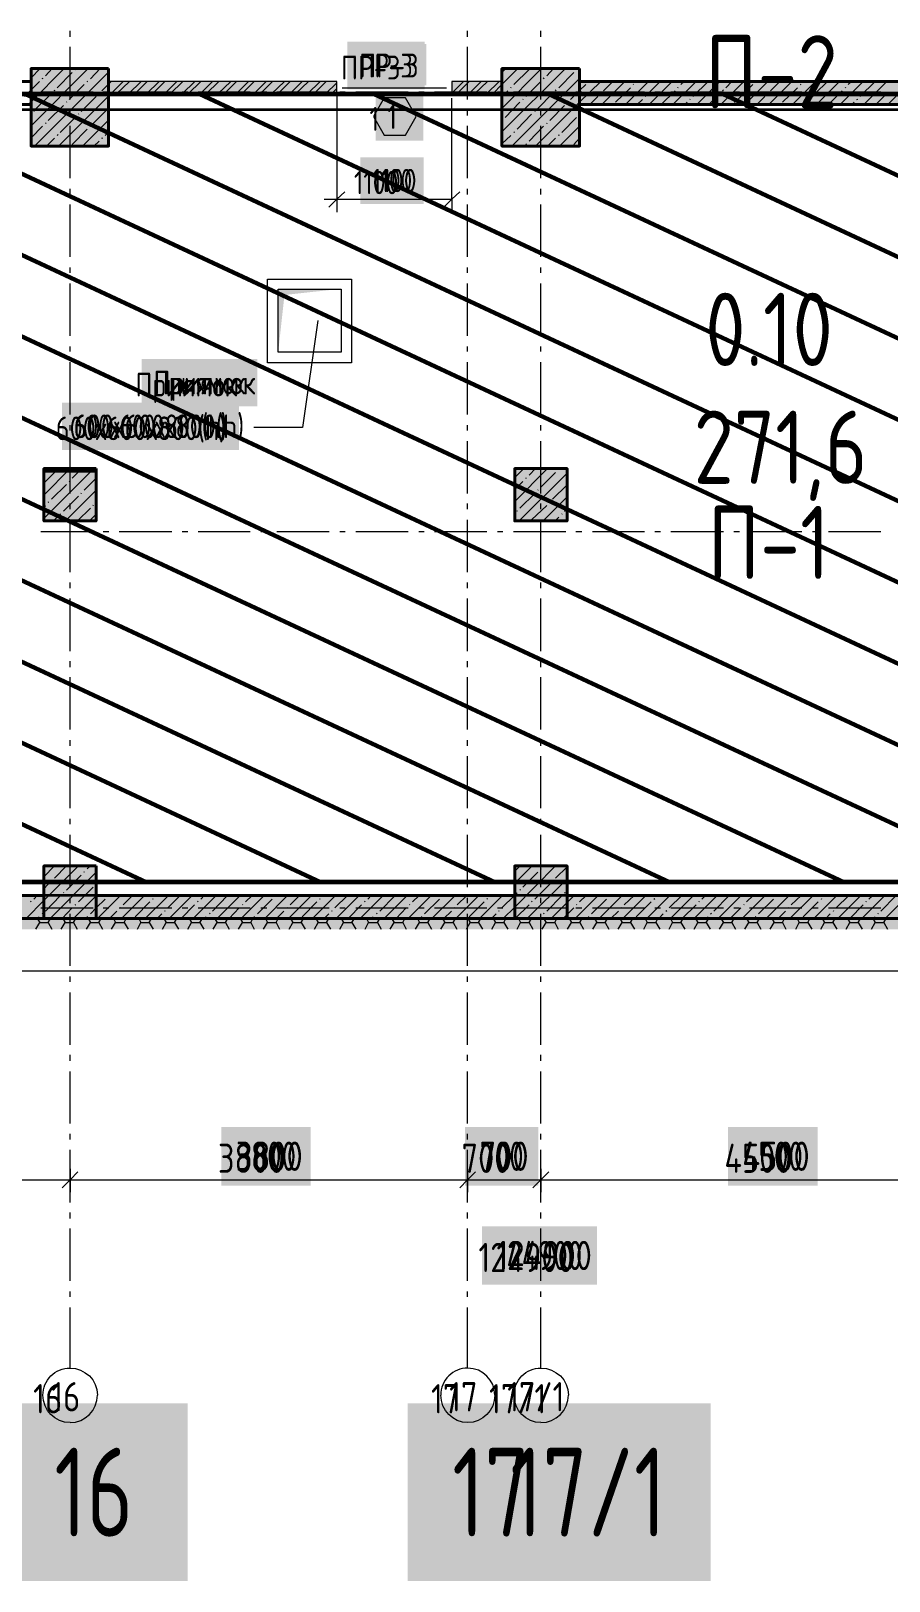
# Model space of a CAD drawing. Header units: millimetres. Extents: x -164500 to 426394, y -23753 to 102118.
# Drawn here: x -99891 to -91687, y -5874 to 8952 of the extents above; entities that cross this region are included whole.
import ezdxf

# ---------------------------------------------------------------- set-up
doc = ezdxf.new("R2010")
doc.units = ezdxf.units.MM
doc.layers.add('0) шлифовка', color=5, linetype='Continuous', lineweight=60)
doc.layers.add('389 П-1', color=210, linetype='Continuous', lineweight=35)
doc.layers.add('PDF _Геометрия', color=7, linetype='Continuous', true_color=0x1f1f1f)
doc.layers.add('PDF _Сплошная заливка', color=7, linetype='Continuous', true_color=0xffffff)
doc.layers.add('PDF _Текст', color=7, linetype='Continuous')
doc.styles.get("Standard").update_dxf_attribs({"font": 'ГОСТ тип А.ttf'})
doc.styles.add('СПДС', font='ГОСТ тип А.ttf', dxfattribs={"width": 0.9})
doc.linetypes.add('зигзаг', pattern='A,0.00254,-5.08,[131,ltypeshp.shx,S=5.08,R=0,X=-5.08,Y=0],-10.16,[131,ltypeshp.shx,S=5.08,R=180,X=5.08,Y=0],-5.08', length=20.32254)

msp = doc.modelspace()

# ---------------------------------------------------------------- hatches: boundary and pattern name
at = {"layer": '0) шлифовка', "true_color": 0x2776bb}
h = msp.add_hatch(dxfattribs=at)
h.set_pattern_fill('ANSI31', color=152, scale=222, angle=110)
h.set_pattern_definition([(155, (205553.1, 26879), (-297.8825, -638.811), [])])
h.paths.add_polyline_path([(-80759.758, 809.331), (-116764.44, 809.331), (-116764.44, 8350.022), (-80759.758, 8350.022)])
at = {"layer": 'PDF _Сплошная заливка', "linetype": 'зигзаг', "transparency": 33554559}
h = msp.add_hatch(color=256, dxfattribs=at)
h.paths.add_polyline_path([(-96968.008, 8350.022), (-96968.008, 8468.64), (-99149.725, 8468.64), (-99149.725, 8350.022)])
h.paths.add_polyline_path([(-95866.559, 8468.64), (-95866.559, 8350.022), (-95387.869, 8350.022), (-95387.869, 8468.64)])
h = msp.add_hatch(color=256, dxfattribs=at)
h.paths.add_polyline_path([(-90761.765, 8248.35), (-90761.765, 8468.64), (-94646.492, 8468.64), (-94646.492, 8248.35)])
h.paths.add_polyline_path([(-90261.876, 8468.64), (-90261.876, 8248.35), (-84309.814, 8248.35), (-84309.814, 8468.64)])
msp.add_hatch(color=7, dxfattribs=at).paths.add_polyline_path([(-97527.205, 5884.47), (-97501.787, 6113.233), (-97497.551, 6155.596), (-97472.133, 6384.359), (-97467.896, 6426.722), (-97425.533, 6430.958), (-97196.77, 6456.377), (-97154.407, 6460.613), (-96963.788, 6481.795), (-97527.205, 6481.795)])

# ---------------------------------------------------------------- linework, layer by layer
at = {"layer": '0) шлифовка'}
msp.add_lwpolyline([(-80759.758, 809.331), (-116764.44, 809.331), (-116764.44, 8350.022), (-80759.758, 8350.022)], close=True, dxfattribs=at)
at = {"layer": '389 П-1'}
for points in [[(-108524.753, 6890.355), (-108524.753, 8200.379), (-90816.837, 8200.379), (-90816.837, 7269.444)], [(-90816.837, 1734.513), (-90816.837, 682.241), (-108524.753, 682.241), (-108524.753, 2000.261)]]:
    msp.add_lwpolyline(points, dxfattribs=at)
for points in [[(-95264.998, 4766.076), (-94765.109, 4766.076), (-94765.109, 4266.187), (-95264.998, 4266.187)], [(-99768.231, 4740.657), (-99268.342, 4740.657), (-99268.342, 4266.187), (-99768.231, 4266.187)]]:
    msp.add_lwpolyline(points, close=True, dxfattribs=at)
at = {"layer": 'PDF _Геометрия', "color": 7, "lineweight": 9}
for points in [[(-99518.287, 8896.51), (-99518.287, 8951.583)], [(-95718.287, 8896.51), (-95718.287, 8951.583)], [(-95015.054, 8896.51), (-95015.054, 8951.583)], [(-99518.287, 8294.95), (-99518.287, 8799.074)], [(-95718.287, 8294.95), (-95718.287, 8799.074)], [(-95015.054, 8294.95), (-95015.054, 8799.074)], [(-99797.885, 8371.204), (-99297.997, 8371.204)], [(-99200.561, 8371.204), (-99145.488, 8371.204)], [(-99048.052, 8371.204), (-98543.928, 8371.204)], [(-98446.492, 8371.204), (-98391.419, 8371.204)], [(-98293.983, 8371.204), (-97794.095, 8371.204)], [(-97692.423, 8371.204), (-97637.35, 8371.204)], [(-97539.914, 8371.204), (-97040.026, 8371.204)], [(-96968.008, 8350.022), (-96968.008, 7341.772), (-96968.008, 7218.918)], [(-96938.353, 8371.204), (-96887.517, 8371.204)], [(-96917.172, 8409.331), (-95917.395, 8409.331)], [(-96785.845, 8371.204), (-96285.957, 8371.204)], [(-96184.284, 8371.204), (-96133.448, 8371.204)], [(-96031.776, 8371.204), (-95531.887, 8371.204)], [(-95866.559, 7341.772), (-95866.559, 8307.659)], [(-95430.215, 8371.204), (-95379.379, 8371.204)], [(-95277.707, 8371.204), (-94777.818, 8371.204)], [(-94680.382, 8371.204), (-94625.31, 8371.204)], [(-94523.638, 8371.204), (-94023.749, 8371.204)], [(-93926.313, 8371.204), (-93871.241, 8371.204)], [(-93773.805, 8371.204), (-93269.68, 8371.204)], [(-93172.244, 8371.204), (-93117.172, 8371.204)], [(-93019.736, 8371.204), (-92519.847, 8371.204)], [(-92418.175, 8371.204), (-92363.103, 8371.204)], [(-92265.667, 8371.204), (-91765.778, 8371.204)], [(-99518.287, 8142.441), (-99518.287, 8197.514)], [(-95718.287, 8142.441), (-95718.287, 8197.514)], [(-95015.054, 8142.441), (-95015.054, 8197.514)], [(-99518.287, 7545.117), (-99518.287, 8045.005)], [(-95718.287, 7545.117), (-95718.287, 8045.005)], [(-95015.054, 7545.117), (-95015.054, 8045.005)], [(-117649.836, 360.278), (-117649.836, -37.938), (-79963.326, -37.938), (-79963.326, 3618.026), (-70956.86, 3618.026), (-70956.86, 7617.135), (-71350.84, 7617.135)], [(-99518.287, 7388.372), (-99518.287, 7443.445)], [(-95718.287, 7388.372), (-95718.287, 7443.445)], [(-95015.054, 7388.372), (-95015.054, 7443.445)], [(-99518.287, 6791.048), (-99518.287, 7290.936)], [(-97086.625, 7341.772), (-95866.559, 7341.772), (-95866.559, 7218.918)], [(-95718.287, 6791.048), (-95718.287, 7290.936)], [(-95015.054, 6791.048), (-95015.054, 7290.936)], [(-99518.287, 6638.539), (-99518.287, 6689.375)], [(-95718.287, 6638.539), (-95718.287, 6689.375)], [(-95015.054, 6638.539), (-95015.054, 6689.375)], [(-99518.287, 6036.979), (-99518.287, 6536.867)], [(-95718.287, 6036.979), (-95718.287, 6536.867)], [(-95015.054, 6036.979), (-95015.054, 6536.867)], [(-97150.171, 6181.014), (-97294.206, 5160.055), (-97760.204, 5160.055)], [(-99518.287, 5884.47), (-99518.287, 5935.306)], [(-95718.287, 5884.47), (-95718.287, 5935.306)], [(-95015.054, 5884.47), (-95015.054, 5935.306)], [(-99518.287, 5282.909), (-99518.287, 5782.798)], [(-95718.287, 5282.909), (-95718.287, 5782.798)], [(-95015.054, 5282.909), (-95015.054, 5782.798)], [(-99518.287, 5130.401), (-99518.287, 5181.237)], [(-95718.287, 5130.401), (-95718.287, 5181.237)], [(-95015.054, 5130.401), (-95015.054, 5181.237)], [(-99518.287, 4528.84), (-99518.287, 5028.729)], [(-95718.287, 4528.84), (-95718.287, 5028.729)], [(-95015.054, 4528.84), (-95015.054, 5028.729)], [(-99518.287, 4376.332), (-99518.287, 4431.404)], [(-95718.287, 4376.332), (-95718.287, 4431.404)], [(-95015.054, 4376.332), (-95015.054, 4431.404)], [(-99797.885, 4164.515), (-99297.997, 4164.515)], [(-99518.287, 3774.771), (-99518.287, 4274.66)], [(-99200.561, 4164.515), (-99145.488, 4164.515)], [(-99048.052, 4164.515), (-98543.928, 4164.515)], [(-98446.492, 4164.515), (-98391.419, 4164.515)], [(-98293.983, 4164.515), (-97794.095, 4164.515)], [(-97692.423, 4164.515), (-97637.35, 4164.515)], [(-97539.914, 4164.515), (-97040.026, 4164.515)], [(-96938.353, 4164.515), (-96887.517, 4164.515)], [(-96785.845, 4164.515), (-96285.957, 4164.515)], [(-96184.284, 4164.515), (-96133.448, 4164.515)], [(-96031.776, 4164.515), (-95531.887, 4164.515)], [(-95718.287, 3774.771), (-95718.287, 4274.66)], [(-95430.215, 4164.515), (-95379.379, 4164.515)], [(-95277.707, 4164.515), (-94777.818, 4164.515)], [(-95015.054, 3774.771), (-95015.054, 4274.66)], [(-94680.382, 4164.515), (-94625.31, 4164.515)], [(-94523.638, 4164.515), (-94023.749, 4164.515)], [(-93926.313, 4164.515), (-93871.241, 4164.515)], [(-93773.805, 4164.515), (-93269.68, 4164.515)], [(-93172.244, 4164.515), (-93117.172, 4164.515)], [(-93019.736, 4164.515), (-92519.847, 4164.515)], [(-92418.175, 4164.515), (-92363.103, 4164.515)], [(-92265.667, 4164.515), (-91765.778, 4164.515)], [(-99518.287, 3622.263), (-99518.287, 3677.335)], [(-95718.287, 3622.263), (-95718.287, 3677.335)], [(-95015.054, 3622.263), (-95015.054, 3677.335)], [(-99518.287, 3020.702), (-99518.287, 3524.827)], [(-95718.287, 3020.702), (-95718.287, 3524.827)], [(-95015.054, 3020.702), (-95015.054, 3524.827)], [(-99518.287, 2868.194), (-99518.287, 2923.266)], [(-95718.287, 2868.194), (-95718.287, 2923.266)], [(-95015.054, 2868.194), (-95015.054, 2923.266)], [(-99518.287, 2270.869), (-99518.287, 2770.758)], [(-95718.287, 2270.869), (-95718.287, 2770.758)], [(-95015.054, 2270.869), (-95015.054, 2770.758)], [(-99518.287, 2114.125), (-99518.287, 2169.197)], [(-95718.287, 2114.125), (-95718.287, 2169.197)], [(-95015.054, 2114.125), (-95015.054, 2169.197)], [(-99518.287, 1516.8), (-99518.287, 2016.689)], [(-95718.287, 1516.8), (-95718.287, 2016.689)], [(-95015.054, 1516.8), (-95015.054, 2016.689)], [(-99518.287, 1364.292), (-99518.287, 1415.128)], [(-95718.287, 1364.292), (-95718.287, 1415.128)], [(-95015.054, 1364.292), (-95015.054, 1415.128)], [(-99518.287, 762.731), (-99518.287, 1262.62)], [(-95718.287, 762.731), (-95718.287, 1262.62)], [(-95015.054, 762.731), (-95015.054, 1262.62)], [(-99518.287, 610.223), (-99518.287, 661.059)], [(-95718.287, 610.223), (-95718.287, 661.059)], [(-95015.054, 610.223), (-95015.054, 661.059)], [(-99797.885, 563.623), (-99297.997, 563.623)], [(-99518.287, 8.662), (-99518.287, 508.55)], [(-99200.561, 563.623), (-99145.488, 563.623)], [(-99048.052, 563.623), (-98543.928, 563.623)], [(-98446.492, 563.623), (-98391.419, 563.623)], [(-98293.983, 563.623), (-97794.095, 563.623)], [(-97692.423, 563.623), (-97637.35, 563.623)], [(-97539.914, 563.623), (-97040.026, 563.623)], [(-96938.353, 563.623), (-96887.517, 563.623)], [(-96785.845, 563.623), (-96285.957, 563.623)], [(-96184.284, 563.623), (-96133.448, 563.623)], [(-96031.776, 563.623), (-95531.887, 563.623)], [(-95718.287, 8.662), (-95718.287, 508.55)], [(-95430.215, 563.623), (-95379.379, 563.623)], [(-95277.707, 563.623), (-94777.818, 563.623)], [(-95015.054, 8.662), (-95015.054, 508.55)], [(-94680.382, 563.623), (-94625.31, 563.623)], [(-94523.638, 563.623), (-94023.749, 563.623)], [(-93926.313, 563.623), (-93871.241, 563.623)], [(-93773.805, 563.623), (-93269.68, 563.623)], [(-93172.244, 563.623), (-93117.172, 563.623)], [(-93019.736, 563.623), (-92519.847, 563.623)], [(-92418.175, 563.623), (-92363.103, 563.623)], [(-92265.667, 563.623), (-91765.778, 563.623)], [(-99518.287, -143.846), (-99518.287, -93.01)], [(-95718.287, -143.846), (-95718.287, -93.01)], [(-95015.054, -143.846), (-95015.054, -93.01)], [(-99518.287, -745.407), (-99518.287, -245.519)], [(-95718.287, -745.407), (-95718.287, -245.519)], [(-95015.054, -745.407), (-95015.054, -245.519)], [(-99518.287, -897.916), (-99518.287, -842.843)], [(-95718.287, -897.916), (-95718.287, -842.843)], [(-95015.054, -897.916), (-95015.054, -842.843)], [(-99518.287, -1499.476), (-99518.287, -999.588)], [(-95718.287, -1499.476), (-95718.287, -999.588)], [(-95015.054, -1499.476), (-95015.054, -999.588)], [(-99518.287, -1651.985), (-99518.287, -1596.912)], [(-95718.287, -1651.985), (-95718.287, -1596.912)], [(-95015.054, -1651.985), (-95015.054, -1596.912)], [(-99518.287, -2253.545), (-99518.287, -1749.421)], [(-95718.287, -2253.545), (-95718.287, -1749.421)], [(-95015.054, -2253.545), (-95015.054, -1749.421)], [(-156230.215, -2037.492), (-152506.469, -2037.492), (-148202.345, -2037.492), (-143699.112, -2037.492), (-142199.446, -2037.492), (-139195.879, -2037.492), (-137696.213, -2037.492), (-133993.649, -2037.492), (-130291.085, -2037.492), (-126588.521, -2037.492), (-122885.957, -2037.492), (-117882.835, -2037.492), (-117429.546, -2037.492), (-113828.654, -2037.492), (-113027.986, -2037.492), (-108524.753, -2037.492), (-107724.084, -2037.492), (-104021.52, -2037.492), (-101721.185, -2037.492), (-99518.287, -2037.492), (-95718.287, -2037.492), (-95015.054, -2037.492), (-90511.821, -2037.492)], [(-99518.287, -1931.583), (-99518.287, -2037.492), (-99518.287, -2156.11)], [(-95718.287, -1931.583), (-95718.287, -2037.492), (-95718.287, -2156.11)], [(-95015.054, -1931.583), (-95015.054, -2037.492), (-95015.054, -2156.11)], [(-99518.287, -2406.054), (-99518.287, -2350.981)], [(-95718.287, -2406.054), (-95718.287, -2350.981)], [(-95015.054, -2406.054), (-95015.054, -2350.981)], [(-99518.287, -3003.378), (-99518.287, -2503.49)], [(-95718.287, -3003.378), (-95718.287, -2503.49)], [(-95015.054, -3003.378), (-95015.054, -2503.49)], [(-99518.287, -3155.887), (-99518.287, -3105.05)], [(-95718.287, -3155.887), (-95718.287, -3105.05)], [(-95015.054, -3155.887), (-95015.054, -3105.05)], [(-95718.287, -3837.938), (-95718.287, -3257.559)]]:
    msp.add_lwpolyline(points, dxfattribs=at)
at = {"layer": 'PDF _Геометрия', "color": 7, "lineweight": 40}
for points in [[(-99891.085, 8468.64), (-103652.958, 8468.64), (-103652.958, 8248.35), (-99891.085, 8248.35)], [(-99149.725, 8591.494), (-99891.085, 8591.494), (-99891.085, 7850.133), (-99149.725, 7850.133)], [(-94646.492, 8591.494), (-95387.852, 8591.494), (-95387.852, 7850.133), (-94646.492, 7850.133)], [(-99268.342, 4766.076), (-99768.231, 4766.076), (-99768.231, 4266.187), (-99268.342, 4266.187)], [(-94765.109, 4766.076), (-95264.998, 4766.076), (-95264.998, 4266.187), (-94765.109, 4266.187)], [(-99268.342, 966.076), (-99768.231, 966.076), (-99768.231, 461.951), (-99268.342, 461.951)], [(-94765.109, 461.951), (-94765.109, 966.076), (-95264.998, 966.076), (-95264.998, 461.951)], [(-103771.575, 461.951), (-99768.231, 461.951), (-99768.231, 682.241), (-103771.575, 682.241)], [(-99268.342, 461.951), (-95264.998, 461.951), (-95264.998, 682.241), (-99268.342, 682.241)], [(-94765.109, 461.951), (-90761.765, 461.951), (-90761.765, 682.241), (-94765.109, 682.241)]]:
    msp.add_lwpolyline(points, close=True, dxfattribs=at)
at = {"layer": 'PDF _Геометрия', "lineweight": 9}
for points in [[(-99954.63, 8324.604), (-99891.085, 8388.149), (-99810.594, 8468.64)], [(-99912.267, 8248.35), (-99891.085, 8273.768), (-99573.359, 8591.494)], [(-99891.085, 8502.53), (-99802.122, 8591.494)], [(-99891.085, 8045.005), (-99344.597, 8591.494)], [(-99857.194, 7850.133), (-99149.725, 8557.603)], [(-99780.94, 8494.058), (-99776.704, 8502.53)], [(-99751.285, 8523.712), (-99687.74, 8591.494)], [(-99641.141, 8409.331), (-99497.105, 8553.366)], [(-99467.45, 8583.021), (-99463.214, 8587.257)], [(-99353.069, 8468.64), (-99348.833, 8472.876)], [(-99323.415, 8494.058), (-99230.215, 8591.494)], [(-95387.852, 8438.985), (-95235.343, 8591.494)], [(-95387.852, 8210.223), (-95010.817, 8591.494)], [(-95387.852, 7985.696), (-94782.055, 8591.494)], [(-95387.852, 8553.366), (-95349.725, 8591.494)], [(-95294.652, 7850.133), (-94646.492, 8498.294)], [(-95273.471, 8438.985), (-95129.435, 8583.021)], [(-95159.089, 8324.604), (-95015.054, 8468.64)], [(-95065.89, 7850.133), (-94646.492, 8269.531), (-94443.147, 8468.64)], [(-94989.636, 8494.058), (-94985.399, 8502.53)], [(-94959.981, 8523.712), (-94896.436, 8591.494)], [(-94845.6, 8409.331), (-94701.564, 8553.366)], [(-94676.146, 8583.021), (-94671.91, 8587.257)], [(-94561.765, 8468.64), (-94557.529, 8468.64)], [(-94434.675, 8248.35), (-94214.385, 8468.64)], [(-94417.729, 8379.676), (-94328.766, 8468.64)], [(-94205.912, 8248.35), (-93985.622, 8468.64)], [(-94104.24, 8468.64), (-94100.003, 8468.64)], [(-93989.858, 8354.258), (-93875.477, 8468.64)], [(-93981.386, 8248.35), (-93761.096, 8468.64)], [(-93752.623, 8248.35), (-93532.333, 8468.64)], [(-93676.369, 8438.985), (-93646.715, 8468.64)], [(-93561.988, 8324.604), (-93417.952, 8468.64)], [(-93523.861, 8248.35), (-93303.571, 8468.64)], [(-93295.098, 8248.35), (-93074.808, 8468.64)], [(-93248.498, 8409.331), (-93189.19, 8468.64)], [(-93066.336, 8248.35), (-92846.046, 8468.64)], [(-92964.663, 8468.64), (-92960.427, 8468.64)], [(-92837.573, 8248.35), (-92617.283, 8468.64)], [(-92820.628, 8379.676), (-92731.665, 8468.64)], [(-92608.811, 8248.35), (-92388.521, 8468.64)], [(-92507.138, 8468.64), (-92502.902, 8468.64)], [(-92392.757, 8354.258), (-92274.139, 8468.64)], [(-92380.048, 8248.35), (-92159.758, 8468.64)], [(-92155.522, 8248.35), (-91935.232, 8468.64)], [(-92079.268, 8438.985), (-92045.377, 8468.64)], [(-91964.886, 8324.604), (-91820.851, 8468.64)], [(-91926.759, 8248.35), (-91706.469, 8468.64)], [(-91697.997, 8248.35), (-91477.707, 8468.64)], [(-99840.249, 8210.223), (-99696.213, 8354.258)], [(-99666.559, 8379.676), (-99662.322, 8388.149)], [(-99628.432, 7850.133), (-99149.725, 8328.84)], [(-99526.759, 8294.95), (-99382.724, 8438.985)], [(-99412.378, 8180.568), (-99268.342, 8324.604)], [(-99238.688, 8354.258), (-99234.452, 8358.495)], [(-99213.27, 8379.676), (-99149.725, 8443.222)], [(-95387.852, 8324.604), (-95332.779, 8379.676)], [(-95303.125, 8409.331), (-95298.889, 8413.567)], [(-95044.708, 8210.223), (-94904.909, 8354.258)], [(-94875.254, 8379.676), (-94871.018, 8388.149)], [(-94731.219, 8294.95), (-94646.492, 8383.913), (-94587.183, 8438.985)], [(-94549.056, 8248.35), (-94472.802, 8324.604)], [(-94447.384, 8354.258), (-94443.147, 8358.495)], [(-94303.348, 8269.531), (-94159.312, 8409.331)], [(-94133.894, 8438.985), (-94129.658, 8443.222)], [(-94019.513, 8324.604), (-94015.277, 8328.84)], [(-93867.005, 8248.35), (-93731.442, 8379.676)], [(-93706.023, 8409.331), (-93701.787, 8413.567)], [(-93409.479, 8248.35), (-93303.571, 8354.258)], [(-93278.153, 8379.676), (-93269.68, 8388.149)], [(-93134.117, 8294.95), (-92990.081, 8438.985)], [(-92951.954, 8248.35), (-92875.7, 8324.604)], [(-92850.282, 8354.258), (-92841.809, 8358.495)], [(-92706.246, 8269.531), (-92562.211, 8409.331)], [(-92532.556, 8438.985), (-92528.32, 8443.222)], [(-92422.411, 8324.604), (-92413.939, 8328.84)], [(-92265.667, 8248.35), (-92134.34, 8379.676)], [(-92104.686, 8409.331), (-92100.449, 8413.567)], [(-91812.378, 8248.35), (-91706.469, 8354.258)], [(-99865.667, 8180.568), (-99861.43, 8184.805)], [(-99725.867, 8095.841), (-99581.832, 8239.877)], [(-99552.177, 8269.531), (-99547.941, 8273.768)], [(-99437.796, 8155.15), (-99433.56, 8159.387)], [(-99297.997, 8066.187), (-99153.961, 8210.223)], [(-95358.197, 8125.496), (-95218.398, 8269.531)], [(-95243.816, 8011.115), (-95104.017, 8155.15)], [(-95188.744, 8294.95), (-95184.507, 8299.186)], [(-95074.362, 8180.568), (-95070.126, 8184.805)], [(-94930.327, 8095.841), (-94790.527, 8239.877)], [(-94760.873, 8269.531), (-94756.637, 8273.768)], [(-94646.492, 8155.15), (-94646.492, 8155.15)], [(-94095.767, 8248.35), (-94044.931, 8294.95)], [(-93638.242, 8248.35), (-93617.06, 8269.531)], [(-93591.642, 8294.95), (-93587.406, 8299.186)], [(-93163.772, 8269.531), (-93159.535, 8273.768)], [(-92494.429, 8248.35), (-92447.83, 8294.95)], [(-92041.141, 8248.35), (-92019.959, 8269.531)], [(-91994.541, 8294.95), (-91986.068, 8299.186)], [(-99891.085, 7930.624), (-99780.94, 8040.769)], [(-99751.285, 8066.187), (-99747.049, 8074.66)], [(-99611.486, 7981.46), (-99467.45, 8125.496)], [(-99497.105, 7867.079), (-99353.069, 8011.115)], [(-99399.669, 7850.133), (-99149.725, 8100.078)], [(-99323.415, 8040.769), (-99319.178, 8045.005)], [(-95387.852, 8100.078), (-95383.615, 8100.078)], [(-95129.435, 7896.733), (-94989.636, 8040.769)], [(-94959.981, 8066.187), (-94955.745, 8074.66)], [(-94837.127, 7850.133), (-94646.492, 8040.769)], [(-94815.945, 7981.46), (-94676.146, 8125.496)], [(-99742.813, 7850.133), (-99666.559, 7926.388)], [(-99641.141, 7951.806), (-99632.668, 7960.278)], [(-99289.524, 7850.133), (-99238.688, 7896.733)], [(-99213.27, 7926.388), (-99204.797, 7930.624)], [(-99183.615, 7951.806), (-99149.725, 7985.696)], [(-99175.143, 7850.133), (-99149.725, 7875.552)], [(-95387.852, 7871.315), (-95303.125, 7951.806)], [(-95273.471, 7981.46), (-95269.234, 7985.696)], [(-95159.089, 7867.079), (-95154.853, 7871.315)], [(-94951.508, 7850.133), (-94875.254, 7926.388)], [(-94845.6, 7951.806), (-94841.364, 7960.278)], [(-94701.564, 7867.079), (-94646.492, 7926.388)], [(-99768.231, 4740.657), (-99742.813, 4766.076)], [(-99768.231, 4511.895), (-99518.287, 4766.076)], [(-99768.231, 4287.369), (-99289.524, 4766.076)], [(-99641.141, 4757.603), (-99632.668, 4761.839)], [(-99497.105, 4672.876), (-99403.905, 4766.076)], [(-95264.998, 4681.349), (-95180.271, 4766.076)], [(-95264.998, 4452.586), (-94951.508, 4766.076)], [(-95129.435, 4702.53), (-95065.89, 4766.076)], [(-94845.6, 4757.603), (-94841.364, 4761.839)], [(-99768.231, 4626.276), (-99666.559, 4727.948)], [(-99696.213, 4473.768), (-99552.177, 4613.567)], [(-99526.759, 4643.222), (-99518.287, 4647.458)], [(-99382.724, 4558.495), (-99268.342, 4672.876)], [(-95264.998, 4566.967), (-95188.744, 4643.222)], [(-95222.634, 4266.187), (-94765.109, 4723.712)], [(-95159.089, 4672.876), (-95154.853, 4677.112)], [(-95015.054, 4588.149), (-94875.254, 4727.948)], [(-94904.909, 4473.768), (-94765.109, 4609.331)], [(-99725.867, 4444.113), (-99721.631, 4448.35)], [(-99581.832, 4359.387), (-99437.796, 4503.422)], [(-99560.65, 4266.187), (-99268.342, 4558.495)], [(-99412.378, 4528.84), (-99408.142, 4533.077)], [(-95218.398, 4389.041), (-95074.362, 4528.84)], [(-95044.708, 4558.495), (-95040.472, 4562.731)], [(-94993.872, 4266.187), (-94765.109, 4494.95)], [(-94930.327, 4444.113), (-94926.09, 4448.35)], [(-99768.231, 4401.75), (-99751.285, 4414.459)], [(-99675.031, 4266.187), (-99641.141, 4300.078)], [(-99611.486, 4329.732), (-99607.25, 4333.968)], [(-99446.269, 4266.187), (-99323.415, 4389.041)], [(-99331.887, 4266.187), (-99268.342, 4329.732)], [(-99297.997, 4414.459), (-99293.76, 4418.695)], [(-95243.816, 4359.387), (-95239.58, 4363.623)], [(-95104.017, 4274.66), (-94959.981, 4414.459)], [(-94879.491, 4266.187), (-94845.6, 4300.078)], [(-94815.945, 4329.732), (-94811.709, 4333.968)], [(-94790.527, 4359.387), (-94765.109, 4380.568)], [(-94765.109, 4266.187), (-94765.109, 4266.187)], [(-99937.685, 461.951), (-99768.231, 635.641), (-99437.796, 966.076)], [(-99768.231, 860.167), (-99666.559, 966.076)], [(-99708.922, 461.951), (-99268.342, 906.767)], [(-99666.559, 847.458), (-99552.177, 966.076)], [(-99382.724, 906.767), (-99378.487, 911.003)], [(-99353.069, 936.421), (-99323.415, 966.076)], [(-95375.143, 461.951), (-95264.998, 572.096), (-94875.254, 966.076)], [(-95264.998, 800.858), (-95099.78, 966.076)], [(-95264.998, 915.239), (-95214.162, 966.076)], [(-95188.744, 762.731), (-95044.708, 906.767)], [(-95015.054, 936.421), (-95010.817, 940.657)], [(-94989.636, 961.839), (-94989.636, 966.076)], [(-94875.254, 847.458), (-94765.109, 957.603)], [(-99768.231, 745.786), (-99725.867, 792.385)], [(-99696.213, 822.04), (-99691.977, 826.276)], [(-99552.177, 733.077), (-99412.378, 877.112)], [(-99437.796, 622.932), (-99297.997, 762.731)], [(-95218.398, 733.077), (-95209.925, 741.549)], [(-95146.38, 461.951), (-94765.109, 843.222)], [(-95074.362, 648.35), (-94930.327, 792.385)], [(-94904.909, 822.04), (-94896.436, 826.276)], [(-99895.321, 622.932), (-99891.085, 627.168)], [(-99865.667, 648.35), (-99831.776, 682.241)], [(-99751.285, 533.968), (-99611.486, 678.004)], [(-99581.832, 707.659), (-99577.595, 711.895)], [(-99484.396, 461.951), (-99268.342, 678.004), (-99264.106, 682.241)], [(-99467.45, 593.277), (-99463.214, 597.514)], [(-99323.415, 508.55), (-99268.342, 563.623), (-99183.615, 648.35)], [(-99255.633, 461.951), (-99035.343, 682.241)], [(-99153.961, 678.004), (-99149.725, 682.241)], [(-99026.871, 461.951), (-98806.581, 682.241)], [(-99009.925, 593.277), (-98920.962, 682.241)], [(-98895.544, 478.896), (-98755.745, 622.932)], [(-98798.108, 461.951), (-98577.818, 682.241)], [(-98726.09, 648.35), (-98721.854, 652.586)], [(-98696.436, 678.004), (-98692.2, 682.241)], [(-98582.055, 563.623), (-98463.437, 682.241)], [(-98569.346, 461.951), (-98349.056, 682.241)], [(-98454.964, 461.951), (-98327.874, 593.277)], [(-98340.583, 461.951), (-98120.293, 682.241)], [(-98298.22, 622.932), (-98293.983, 627.168)], [(-98268.565, 648.35), (-98234.675, 682.241)], [(-98154.184, 533.968), (-98014.385, 678.004)], [(-98111.821, 461.951), (-97891.531, 682.241)], [(-97883.058, 461.951), (-97662.768, 682.241)], [(-97870.349, 593.277), (-97866.113, 597.514)], [(-97840.695, 622.932), (-97777.149, 682.241)], [(-97726.313, 508.55), (-97586.514, 648.35)], [(-97654.296, 461.951), (-97438.242, 682.241)], [(-97556.86, 678.004), (-97552.623, 682.241)], [(-97429.769, 461.951), (-97209.479, 682.241)], [(-97412.824, 593.277), (-97323.861, 682.241)], [(-97298.443, 478.896), (-97158.643, 622.932)], [(-97201.007, 461.951), (-96980.717, 682.241)], [(-97128.989, 648.35), (-97124.753, 652.586)], [(-97099.335, 678.004), (-97095.098, 682.241)], [(-96984.953, 563.623), (-96866.336, 682.241)], [(-96972.244, 461.951), (-96751.954, 682.241)], [(-96857.863, 461.951), (-96730.773, 593.277)], [(-96743.482, 461.951), (-96523.192, 682.241)], [(-96701.118, 622.932), (-96696.882, 627.168)], [(-96671.464, 648.35), (-96637.573, 682.241)], [(-96557.083, 533.968), (-96413.047, 678.004)], [(-96514.719, 461.951), (-96294.429, 682.241)], [(-96285.957, 461.951), (-96065.667, 682.241)], [(-96273.248, 593.277), (-96269.011, 597.514)], [(-96243.593, 622.932), (-96180.048, 682.241)], [(-96129.212, 508.55), (-95985.176, 648.35)], [(-96057.194, 461.951), (-95836.904, 682.241)], [(-95959.758, 678.004), (-95955.522, 682.241)], [(-95828.432, 461.951), (-95608.142, 682.241)], [(-95815.722, 593.277), (-95722.523, 682.241)], [(-95701.341, 478.896), (-95557.306, 622.932)], [(-95603.905, 461.951), (-95383.615, 682.241)], [(-95531.887, 648.35), (-95527.651, 652.586)], [(-95502.233, 678.004), (-95497.997, 682.241)], [(-95387.852, 563.623), (-95269.234, 682.241)], [(-95264.998, 686.477), (-95243.816, 707.659)], [(-95260.762, 461.951), (-95129.435, 593.277)], [(-95104.017, 622.932), (-95099.78, 627.168)], [(-94959.981, 533.968), (-94815.945, 678.004)], [(-94917.618, 461.951), (-94765.109, 614.459), (-94697.328, 682.241)], [(-94790.527, 707.659), (-94782.055, 711.895)], [(-94688.855, 461.951), (-94468.565, 682.241)], [(-94676.146, 593.277), (-94671.91, 597.514)], [(-94646.492, 622.932), (-94582.947, 682.241)], [(-94532.11, 508.55), (-94388.075, 648.35)], [(-94460.093, 461.951), (-94239.803, 682.241)], [(-94362.657, 678.004), (-94354.184, 682.241)], [(-94231.33, 461.951), (-94011.04, 682.241)], [(-94218.621, 593.277), (-94125.421, 682.241)], [(-94104.24, 478.896), (-93960.204, 622.932)], [(-94002.568, 461.951), (-93782.278, 682.241)], [(-93934.786, 648.35), (-93926.313, 652.586)], [(-93905.132, 678.004), (-93896.659, 682.241)], [(-93790.75, 563.623), (-93667.896, 682.241)], [(-93778.041, 461.951), (-93557.751, 682.241)], [(-93663.66, 461.951), (-93532.333, 593.277)], [(-93549.279, 461.951), (-93328.989, 682.241)], [(-93502.679, 622.932), (-93498.443, 627.168)], [(-93477.261, 648.35), (-93443.37, 682.241)], [(-93362.88, 533.968), (-93218.844, 678.004)], [(-93320.516, 461.951), (-93100.226, 682.241)], [(-93091.754, 461.951), (-92871.464, 682.241)], [(-93074.808, 593.277), (-93070.572, 597.514)], [(-93049.39, 622.932), (-92985.845, 682.241)], [(-92935.009, 508.55), (-92790.973, 648.35)], [(-92862.991, 461.951), (-92642.701, 682.241)], [(-92761.319, 678.004), (-92757.083, 682.241)], [(-92634.229, 461.951), (-92413.939, 682.241)], [(-92621.52, 593.277), (-92528.32, 682.241)], [(-92507.138, 478.896), (-92363.103, 622.932)], [(-92405.466, 461.951), (-92185.176, 682.241)], [(-92333.448, 648.35), (-92329.212, 652.586)], [(-92308.03, 678.004), (-92299.557, 682.241)], [(-92193.649, 563.623), (-92070.795, 682.241)], [(-92176.704, 461.951), (-91956.414, 682.241)], [(-92062.322, 461.951), (-91935.232, 593.277)], [(-91947.941, 461.951), (-91727.651, 682.241)], [(-91905.578, 622.932), (-91901.341, 627.168)], [(-91880.159, 648.35), (-91842.032, 682.241)], [(-91765.778, 533.968), (-91621.743, 678.004)], [(-91723.415, 461.951), (-91503.125, 682.241)], [(-99823.303, 461.951), (-99810.594, 478.896)], [(-99780.94, 508.55), (-99776.704, 512.787)], [(-99594.541, 461.951), (-99497.105, 563.623)], [(-99353.069, 478.896), (-99348.833, 483.132)], [(-99141.252, 461.951), (-99069.234, 533.968)], [(-99039.58, 563.623), (-99035.343, 567.859)], [(-98683.727, 461.951), (-98641.364, 508.55)], [(-98611.709, 533.968), (-98607.473, 538.205)], [(-98226.202, 461.951), (-98213.493, 478.896)], [(-98183.838, 508.55), (-98179.602, 512.787)], [(-97997.439, 461.951), (-97900.003, 563.623)], [(-97755.968, 478.896), (-97751.731, 483.132)], [(-97544.151, 461.951), (-97472.133, 533.968)], [(-97442.478, 563.623), (-97438.242, 567.859)], [(-97086.625, 461.951), (-97044.262, 508.55)], [(-97014.608, 533.968), (-97010.371, 538.205)], [(-96629.1, 461.951), (-96616.391, 478.896)], [(-96586.737, 508.55), (-96582.501, 512.787)], [(-96400.338, 461.951), (-96302.902, 563.623)], [(-96158.866, 478.896), (-96154.63, 483.132)], [(-95942.813, 461.951), (-95870.795, 533.968)], [(-95845.377, 563.623), (-95841.141, 567.859)], [(-95489.524, 461.951), (-95442.924, 508.55)], [(-95417.506, 533.968), (-95413.27, 538.205)], [(-95031.999, 461.951), (-95015.054, 478.896)], [(-94989.636, 508.55), (-94985.399, 512.787)], [(-94803.236, 461.951), (-94765.109, 500.078), (-94701.564, 563.623)], [(-94561.765, 478.896), (-94557.529, 483.132)], [(-94345.711, 461.951), (-94273.693, 533.968)], [(-94248.275, 563.623), (-94239.803, 567.859)], [(-93888.186, 461.951), (-93845.823, 508.55)], [(-93820.405, 533.968), (-93811.932, 538.205)], [(-93434.898, 461.951), (-93417.952, 478.896)], [(-93392.534, 508.55), (-93384.061, 512.787)], [(-93206.135, 461.951), (-93104.463, 563.623)], [(-92964.663, 478.896), (-92956.191, 483.132)], [(-92748.61, 461.951), (-92676.592, 533.968)], [(-92646.938, 563.623), (-92642.701, 567.859)], [(-92291.085, 461.951), (-92248.721, 508.55)], [(-92219.067, 533.968), (-92214.831, 538.205)], [(-91837.796, 461.951), (-91820.851, 478.896)], [(-91791.196, 508.55), (-91786.96, 512.787)]]:
    msp.add_lwpolyline(points, dxfattribs=at)
at = {"layer": 'PDF _Геометрия', "color": 15, "lineweight": 9, "true_color": 0xa54a4a}
for points in [[(-99149.725, 8443.222), (-99124.307, 8468.64)], [(-99128.543, 8350.022), (-99009.925, 8468.64)], [(-99073.471, 8350.022), (-98950.617, 8468.64)], [(-98959.089, 8350.022), (-98836.235, 8468.64)], [(-98899.78, 8350.022), (-98781.163, 8468.64)], [(-98785.399, 8350.022), (-98666.782, 8468.64)], [(-98730.327, 8350.022), (-98611.709, 8468.64)], [(-98615.945, 8350.022), (-98497.328, 8468.64)], [(-98560.873, 8350.022), (-98438.019, 8468.64)], [(-98446.492, 8350.022), (-98323.638, 8468.64)], [(-98387.183, 8350.022), (-98268.565, 8468.64)], [(-98272.802, 8350.022), (-98154.184, 8468.64)], [(-98217.729, 8350.022), (-98094.875, 8468.64)], [(-98103.348, 8350.022), (-97980.494, 8468.64)], [(-98044.039, 8350.022), (-97925.421, 8468.64)], [(-97929.658, 8350.022), (-97811.04, 8468.64)], [(-97874.585, 8350.022), (-97755.968, 8468.64)], [(-97760.204, 8350.022), (-97641.586, 8468.64)], [(-97700.895, 8350.022), (-97582.278, 8468.64)], [(-97590.75, 8350.022), (-97467.896, 8468.64)], [(-97531.442, 8350.022), (-97412.824, 8468.64)], [(-97417.06, 8350.022), (-97298.443, 8468.64)], [(-97361.988, 8350.022), (-97239.134, 8468.64)], [(-97247.607, 8350.022), (-97124.753, 8468.64)], [(-97188.298, 8350.022), (-97069.68, 8468.64)], [(-97073.916, 8350.022), (-96968.008, 8455.931)], [(-95866.559, 8358.495), (-95756.414, 8468.64)], [(-95819.959, 8350.022), (-95701.341, 8468.64)], [(-95705.578, 8350.022), (-95586.96, 8468.64)], [(-95650.505, 8350.022), (-95527.651, 8468.64)], [(-95536.124, 8350.022), (-95413.27, 8468.64)], [(-97018.844, 8350.022), (-96968.008, 8400.858)], [(-95476.815, 8350.022), (-95387.852, 8438.985)]]:
    msp.add_lwpolyline(points, dxfattribs=at)
at = {"layer": 'PDF _Геометрия', "color": 16, "lineweight": 9, "true_color": 0x800000}
for points in [[(-99149.725, 8350.022), (-96968.008, 8350.022), (-96968.008, 8468.64), (-99149.725, 8468.64)], [(-95866.559, 8350.022), (-95387.852, 8350.022), (-95387.852, 8468.64), (-95866.559, 8468.64)]]:
    msp.add_lwpolyline(points, close=True, dxfattribs=at)
at = {"layer": 'PDF _Геометрия', "color": 7, "lineweight": 40}
for points in [[(-87601.453, 8468.64), (-94646.492, 8468.64)], [(-94646.492, 8248.35), (-90761.765, 8248.35)]]:
    msp.add_lwpolyline(points, dxfattribs=at)
at = {"layer": 'PDF _Геометрия', "color": 7, "lineweight": 9}
for points in [[(-96514.719, 8311.895), (-96616.391, 8133.968), (-96514.719, 7956.042), (-96311.375, 7956.042), (-96209.702, 8133.968), (-96311.375, 8311.895)], [(-96828.209, 5778.562), (-97628.877, 5778.562), (-97628.877, 6579.23), (-96828.209, 6579.23)], [(-96925.644, 5880.234), (-97527.205, 5880.234), (-97527.205, 6481.795), (-96925.644, 6481.795)]]:
    msp.add_lwpolyline(points, close=True, dxfattribs=at)
at = {"layer": 'PDF _Геометрия', "color": 7, "lineweight": 18}
for points in [[(-96891.754, 7413.79), (-96968.008, 7341.772), (-97044.262, 7265.518)], [(-95790.304, 7413.79), (-95866.559, 7341.772), (-95942.813, 7265.518)], [(-99442.032, -1961.238), (-99518.287, -2037.492), (-99594.541, -2113.746)], [(-95642.032, -1961.238), (-95718.287, -2037.492), (-95790.304, -2113.746)], [(-94938.799, -1961.238), (-95015.054, -2037.492), (-95091.308, -2113.746)]]:
    msp.add_lwpolyline(points, dxfattribs=at)
at = {"layer": 'PDF _Геометрия', "color": 251, "lineweight": 9, "true_color": 0x4a4a4a}
for points in [[(-99831.776, 461.951), (-99806.358, 423.824), (-99725.867, 423.824), (-99691.977, 360.278)], [(-99725.867, 423.824), (-99704.686, 461.951)], [(-99586.068, 461.951), (-99564.886, 423.824), (-99484.396, 423.824), (-99450.505, 360.278)], [(-99484.396, 423.824), (-99463.214, 461.951)], [(-99344.597, 461.951), (-99323.415, 423.824), (-99242.924, 423.824), (-99209.034, 360.278)], [(-99242.924, 423.824), (-99221.743, 461.951)], [(-99103.125, 461.951), (-99081.943, 423.824), (-99001.453, 423.824), (-98963.326, 360.278)], [(-99001.453, 423.824), (-98980.271, 461.951)], [(-98861.653, 461.951), (-98840.472, 423.824), (-98759.981, 423.824), (-98721.854, 360.278)], [(-98759.981, 423.824), (-98738.799, 461.951)], [(-98620.182, 461.951), (-98599, 423.824), (-98518.51, 423.824), (-98480.382, 360.278)], [(-98518.51, 423.824), (-98497.328, 461.951)], [(-98378.71, 461.951), (-98357.529, 423.824), (-98277.038, 423.824), (-98238.911, 360.278)], [(-98277.038, 423.824), (-98251.62, 461.951)], [(-98137.239, 461.951), (-98111.821, 423.824), (-98031.33, 423.824), (-97997.439, 360.278)], [(-98031.33, 423.824), (-98010.148, 461.951)], [(-97891.531, 461.951), (-97870.349, 423.824), (-97789.858, 423.824), (-97755.968, 360.278)], [(-97789.858, 423.824), (-97768.677, 461.951)], [(-97650.059, 461.951), (-97628.877, 423.824), (-97548.387, 423.824), (-97514.496, 360.278)], [(-97548.387, 423.824), (-97527.205, 461.951)], [(-97408.588, 461.951), (-97387.406, 423.824), (-97306.915, 423.824), (-97268.788, 360.278)], [(-97306.915, 423.824), (-97285.734, 461.951)], [(-97167.116, 461.951), (-97145.934, 423.824), (-97065.444, 423.824), (-97027.317, 360.278)], [(-97065.444, 423.824), (-97044.262, 461.951)], [(-96925.644, 461.951), (-96904.463, 423.824), (-96823.972, 423.824), (-96785.845, 360.278)], [(-96823.972, 423.824), (-96798.554, 461.951)], [(-96684.173, 461.951), (-96662.991, 423.824), (-96578.264, 423.824), (-96544.374, 360.278)], [(-96578.264, 423.824), (-96557.083, 461.951)], [(-96442.701, 461.951), (-96417.283, 423.824), (-96336.793, 423.824), (-96302.902, 360.278)], [(-96336.793, 423.824), (-96315.611, 461.951)], [(-96196.993, 461.951), (-96175.812, 423.824), (-96095.321, 423.824), (-96061.43, 360.278)], [(-96095.321, 423.824), (-96074.139, 461.951)], [(-95955.522, 461.951), (-95934.34, 423.824), (-95853.85, 423.824), (-95819.959, 360.278)], [(-95853.85, 423.824), (-95832.668, 461.951)], [(-95714.05, 461.951), (-95692.869, 423.824), (-95612.378, 423.824), (-95574.251, 360.278)], [(-95612.378, 423.824), (-95591.196, 461.951)], [(-95472.579, 461.951), (-95451.397, 423.824), (-95370.906, 423.824), (-95332.779, 360.278)], [(-95370.906, 423.824), (-95349.725, 461.951)], [(-95231.107, 461.951), (-95209.925, 423.824), (-95129.435, 423.824), (-95091.308, 360.278)], [(-95129.435, 423.824), (-95104.017, 461.951)], [(-94989.636, 461.951), (-94964.217, 423.824), (-94883.727, 423.824), (-94849.836, 360.278)], [(-94883.727, 423.824), (-94862.545, 461.951)], [(-94743.928, 461.951), (-94722.746, 423.824), (-94642.255, 423.824), (-94608.365, 360.278)], [(-94642.255, 423.824), (-94621.074, 461.951)], [(-94502.456, 461.951), (-94481.274, 423.824), (-94400.784, 423.824), (-94366.893, 360.278)], [(-94400.784, 423.824), (-94379.602, 461.951)], [(-94260.984, 461.951), (-94239.803, 423.824), (-94159.312, 423.824), (-94121.185, 360.278)], [(-94159.312, 423.824), (-94138.131, 461.951)], [(-94019.513, 461.951), (-93998.331, 423.824), (-93917.841, 423.824), (-93879.714, 360.278)], [(-93917.841, 423.824), (-93896.659, 461.951)], [(-93778.041, 461.951), (-93756.86, 423.824), (-93676.369, 423.824), (-93638.242, 360.278)], [(-93676.369, 423.824), (-93655.187, 461.951)], [(-93536.57, 461.951), (-93515.388, 423.824), (-93434.898, 423.824), (-93396.77, 360.278)], [(-93434.898, 423.824), (-93409.479, 461.951)], [(-93295.098, 461.951), (-93269.68, 423.824), (-93189.19, 423.824), (-93155.299, 360.278)], [(-93189.19, 423.824), (-93168.008, 461.951)], [(-93049.39, 461.951), (-93028.209, 423.824), (-92947.718, 423.824), (-92913.827, 360.278)], [(-92947.718, 423.824), (-92926.536, 461.951)], [(-92807.919, 461.951), (-92786.737, 423.824), (-92706.246, 423.824), (-92672.356, 360.278)], [(-92706.246, 423.824), (-92685.065, 461.951)], [(-92566.447, 461.951), (-92545.265, 423.824), (-92464.775, 423.824), (-92426.648, 360.278)], [(-92464.775, 423.824), (-92443.593, 461.951)], [(-92324.976, 461.951), (-92303.794, 423.824), (-92223.303, 423.824), (-92185.176, 360.278)], [(-92223.303, 423.824), (-92202.122, 461.951)], [(-92083.504, 461.951), (-92062.322, 423.824), (-91981.832, 423.824), (-91943.705, 360.278)], [(-91981.832, 423.824), (-91960.65, 461.951)], [(-91842.032, 461.951), (-91820.851, 423.824), (-91736.124, 423.824), (-91702.233, 360.278)], [(-91736.124, 423.824), (-91714.942, 461.951)], [(-99844.485, 360.278), (-99806.358, 423.824)], [(-99603.013, 360.278), (-99564.886, 423.824)], [(-99361.542, 360.278), (-99323.415, 423.824)], [(-99120.07, 360.278), (-99081.943, 423.824)], [(-98874.362, 360.278), (-98840.472, 423.824)], [(-98632.891, 360.278), (-98599, 423.824)], [(-98391.419, 360.278), (-98357.529, 423.824)], [(-98149.948, 360.278), (-98111.821, 423.824)], [(-97908.476, 360.278), (-97870.349, 423.824)], [(-97667.005, 360.278), (-97628.877, 423.824)], [(-97421.297, 360.278), (-97387.406, 423.824)], [(-97179.825, 360.278), (-97145.934, 423.824)], [(-96938.353, 360.278), (-96904.463, 423.824)], [(-96696.882, 360.278), (-96662.991, 423.824)], [(-96455.41, 360.278), (-96417.283, 423.824)], [(-96213.939, 360.278), (-96175.812, 423.824)], [(-95972.467, 360.278), (-95934.34, 423.824)], [(-95726.759, 360.278), (-95692.869, 423.824)], [(-95485.288, 360.278), (-95451.397, 423.824)], [(-95243.816, 360.278), (-95209.925, 423.824)], [(-95002.345, 360.278), (-94964.217, 423.824)], [(-94760.873, 360.278), (-94722.746, 423.824)], [(-94519.401, 360.278), (-94481.274, 423.824)], [(-94277.93, 360.278), (-94239.803, 423.824)], [(-94032.222, 360.278), (-93998.331, 423.824)], [(-93790.75, 360.278), (-93756.86, 423.824)], [(-93549.279, 360.278), (-93515.388, 423.824)], [(-93307.807, 360.278), (-93269.68, 423.824)], [(-93066.336, 360.278), (-93028.209, 423.824)], [(-92824.864, 360.278), (-92786.737, 423.824)], [(-92579.156, 360.278), (-92545.265, 423.824)], [(-92337.685, 360.278), (-92303.794, 423.824)], [(-92096.213, 360.278), (-92062.322, 423.824)], [(-91854.741, 360.278), (-91820.851, 423.824)]]:
    msp.add_lwpolyline(points, dxfattribs=at)
at = {"layer": 'PDF _Геометрия', "color": 7, "lineweight": 9}
for points in [[(-99776.704, -4096.355, -0.418032787), (-99518.287, -3837.938), (-99518.287, -3257.559)], [(-95273.471, -4096.355, -0.418032787), (-95015.054, -3837.938), (-95015.054, -3257.559)], [(-95455.633, -4096.355, 0.411898555), (-95714.05, -3837.938, 0.418032787), (-95972.467, -4096.355)]]:
    msp.add_lwpolyline(points, format="xyb", dxfattribs=at)
at = {"layer": 'PDF _Геометрия', "color": 7, "linetype": 'зигзаг', "lineweight": 9}
for centre in [(-99519.605, -4095.036), (-95016.372, -4095.036)]:
    msp.add_arc(centre, 263.975, 270.2862173, 359.7137827, dxfattribs=at)
for points in [[(-99518.287, -3837.938), (-99374.251, -3837.938), (-99255.633, -3952.319), (-99255.633, -4096.355)], [(-95015.054, -3837.938), (-94871.018, -3837.938), (-94752.4, -3952.319), (-94752.4, -4096.355)], [(-99518.287, -4359.008), (-99662.322, -4359.008), (-99776.704, -4240.39), (-99776.704, -4096.355)], [(-95714.05, -4359.008), (-95858.086, -4359.008), (-95972.467, -4240.39), (-95972.467, -4096.355)], [(-95455.633, -4096.355), (-95455.633, -4240.39), (-95574.251, -4359.008), (-95714.05, -4359.008)], [(-95015.054, -4359.008), (-95159.089, -4359.008), (-95273.471, -4240.39), (-95273.471, -4096.355)]]:
    msp.add_open_spline(points, degree=3, dxfattribs=at)
at = {"layer": 'PDF _Сплошная заливка', "linetype": 'зигзаг', "lineweight": 9, "transparency": 33554559}
for points in [[(-96756.191, 8828.729), (-96756.191, 8430.513), (-96396.118, 8828.729), (-96396.118, 8430.513)], [(-96408.811, 8828.729), (-96408.811, 8430.513), (-96264.791, 8828.729), (-96264.791, 8430.513)], [(-96264.775, 8828.729), (-96264.775, 8430.513), (-96112.283, 8828.729), (-96112.283, 8430.513)], [(-95442.924, -2507.726), (-95442.924, -2986.433), (-94502.473, -2507.726), (-94502.473, -2986.433)]]:
    msp.add_solid(points, dxfattribs=at)
at = {"layer": 'PDF _Сплошная заливка', "linetype": 'зигзаг', "lineweight": 5, "transparency": 33554559}
for points in [[(-99891.085, 8591.494), (-99891.085, 7850.133), (-99149.742, 8591.494), (-99149.742, 7850.133)], [(-95387.852, 8591.494), (-95387.852, 7850.133), (-94646.509, 8591.494), (-94646.509, 7850.133)], [(-99768.231, 4766.076), (-99768.231, 4266.187), (-99268.359, 4766.076), (-99268.359, 4266.187)], [(-95264.998, 4766.076), (-95264.998, 4266.187), (-94765.126, 4766.076), (-94765.126, 4266.187)], [(-99768.231, 966.076), (-99768.231, 461.951), (-99268.359, 966.076), (-99268.359, 461.951)], [(-95264.998, 966.076), (-95264.998, 461.951), (-94765.126, 966.076), (-94765.126, 461.951)], [(-103771.575, 682.241), (-103771.575, 461.951), (-99768.248, 682.241), (-99768.248, 461.951)], [(-99268.342, 682.241), (-99268.342, 461.951), (-95265.015, 682.241), (-95265.015, 461.951)], [(-94765.109, 682.241), (-94765.109, 461.951), (-90761.782, 682.241), (-90761.782, 461.951)], [(-156429.323, 461.951), (-156429.323, 360.278), (-80357.306, 461.951), (-80357.306, 360.278)]]:
    msp.add_solid(points, dxfattribs=at)

# ---------------------------------------------------------------- texts
at = {"char_height": 700, "attachment_point": 4}
for s, insert in [('П-2', (-93445.805, 8560.653)), ('0.10', (-93444.873, 6097.79)), ('271,6', (-93555.793, 4888.588)), ('П-1', (-93420.414, 4059.414))]:
    msp.add_mtext(s, dxfattribs=dict(at, insert=insert))
at = {"linetype": 'зигзаг', "attachment_point": 4, "style": 'СПДС', "bg_fill": 1, "box_fill_scale": 1.5, "bg_fill_color": 7, "bg_fill_true_color": 16777215, "bg_fill_transparency": 0}
for s, insert, char_height in [('ПР-3', (-96752.881, 8620.802), 227.9894), ('1', (-96481.746, 8129.365), 227.989), ('1100', (-96630.023, 7521.242), 222.8704), ('Приямок', (-98718.63, 5557.287), 226.8403), ('600х600х800(h)', (-99481.207, 5159.053), 226.84032), ('3800', (-97930.619, -1811.595), 279.8266), ('700', (-95600.561, -1811.595), 279.8266), ('4500', (-93088.328, -1811.595), 279.8266), ('124900', (-95439.563, -2760.575), 279.8266), ('16', (-99668.744, -5024.151), 850), ('17', (-95864.352, -5024.151), 850), ('17/1', (-95309.37, -5024.151), 850)]:
    msp.add_mtext(s, dxfattribs=dict(at, insert=insert, char_height=char_height))
at = {"layer": 'PDF _Текст', "linetype": 'зигзаг', "attachment_point": 4}
for s, insert, char_height in [('ПР-3', (-96926.323, 8601.65), 227.9894), ('ПР-3', (-96752.881, 8620.802), 227.9894), ('1', (-96655.188, 8110.213), 227.989), ('1', (-96481.746, 8129.365), 227.989), ('1100', (-96803.464, 7502.089), 222.8704), ('1100', (-96630.023, 7521.242), 222.8704), ('Приямок', (-98892.072, 5538.135), 226.8403), ('Приямок', (-98718.63, 5557.287), 226.8403), ('600х600х800(h)', (-99654.648, 5139.901), 226.84032), ('600х600х800(h)', (-99481.207, 5159.053), 226.84032), ('3800', (-98104.06, -1830.747), 279.8266), ('3800', (-97930.619, -1811.595), 279.8266), ('700', (-95774.003, -1830.747), 279.8266), ('700', (-95600.561, -1811.595), 279.8266), ('4500', (-93261.769, -1830.747), 279.8266), ('4500', (-93088.328, -1811.595), 279.8266), ('124900', (-95613.004, -2779.727), 279.8266), ('124900', (-95439.563, -2760.575), 279.8266), ('16', (-99870.706, -4130.873), 280.5015), ('16', (-99697.265, -4111.721), 280.5015), ('17', (-96066.315, -4130.873), 280.5015), ('17', (-95892.873, -4111.721), 280.5015), ('17/1', (-95511.332, -4130.873), 280.5015), ('17/1', (-95337.891, -4111.721), 280.5015)]:
    msp.add_mtext(s, dxfattribs=dict(at, insert=insert, char_height=char_height))

doc.saveas('drawing.dxf')
